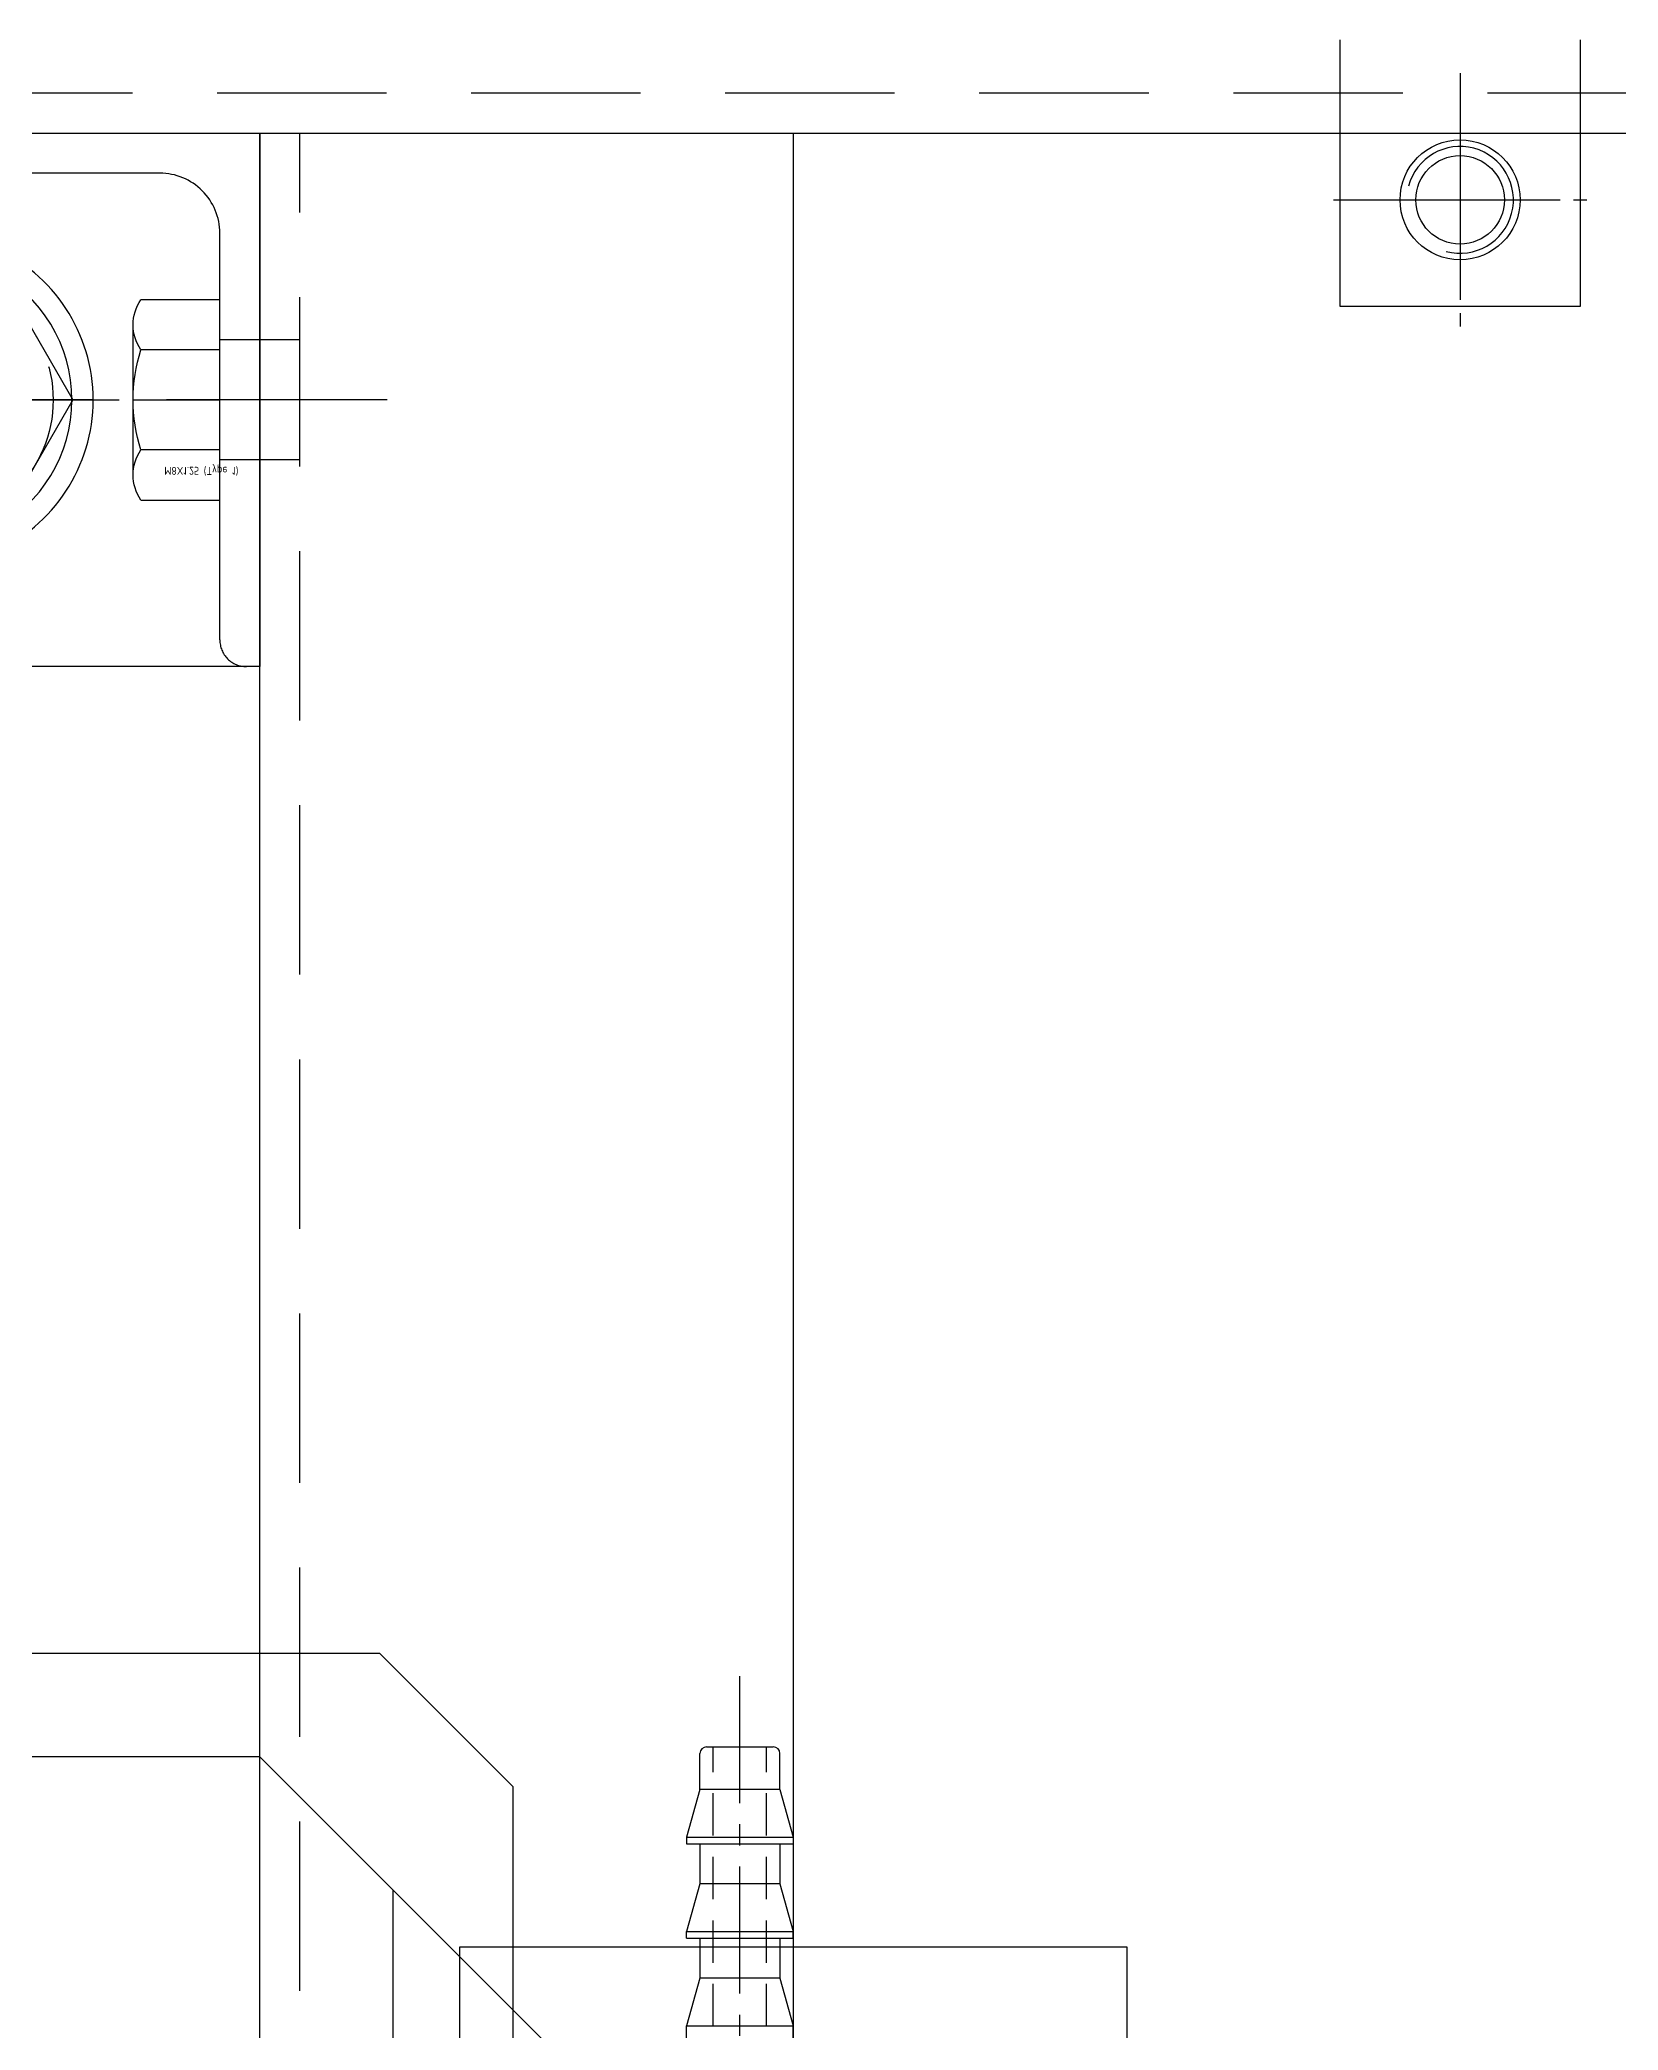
# Model space of a CAD drawing. Header units: millimetres. Extents: x 282 to 14566, y -4134 to 5341.
# Drawn here: x 8674.7 to 8793, y 1901.1 to 2050.3 of the extents above; entities that cross this region are included whole.
import ezdxf
from ezdxf.enums import TextEntityAlignment as Align

# ---------------------------------------------------------------- set-up
doc = ezdxf.new("R2010")
doc.units = ezdxf.units.MM
for name, pattern in [('CENTER', [50.8, 31.75, -6.35, 6.35, -6.35]), ('CENTER1', [10, 7, -1, 1, -1]), ('CENTER2', [28.575, 19.05, -3.175, 3.175, -3.175]), ('HIDDEN2', [4.7625, 3.175, -1.5875]), ('HIDDENX2', [19.05, 12.7, -6.35])]:
    doc.linetypes.add(name, pattern=pattern)
doc.layers.add('CENTER', color=1, linetype='CENTER')
doc.layers.add('THIN', color=3, linetype='Continuous')
doc.styles.get("Standard").update_dxf_attribs({"font": 'ISOCP.SHX', "bigfont": 'WHGTXT.SHX'})

# ---------------------------------------------------------------- blocks, each defined once
blk = doc.blocks.new('A$C6FBE51B6')
at = {"color": 1}
blk.add_lwpolyline([(-219, -48.5), (-51, -48.5, 0.414214), (-33, -30.5), (-33, 30.5, 0.414214), (-51, 48.5), (-219, 48.5, 0.414214), (-237, 30.5), (-237, 22, -0.414214), (-247, 12), (-285, 12), (-285, 59.25), (-282, 59.25), (-260, 81.25), (-10, 81.25), (0, 71.25), (0, -71.25), (-10, -81.25), (-260, -81.25), (-282, -59.25), (-285, -59.25), (-285, -12), (-247, -12, -0.414214), (-237, -22), (-237, -30.5, 0.414214)], format="xyb", close=True, dxfattribs=at)
blk = doc.blocks.new('A$C39391581')
blk.add_blockref('A$C6FBE51B6', (135, 0))
blk = doc.blocks.new('A$C02164809')
at = {"color": 3}
blk.add_lwpolyline([(-134, 89), (134, 89), (144, 79), (144, -79), (134, -89), (-134, -89), (-144, -79), (-144, 79)], close=True, dxfattribs=at)
blk = doc.blocks.new('A$C41625270')
at = {"xscale": -1}
for name in ['A$C02164809', 'A$C39391581']:
    blk.add_blockref(name, (0, 0), dxfattribs=at)
blk = doc.blocks.new('A$C61571F4E')
at = {"color": 1, "linetype": 'CENTER2', "ltscale": 0.5}
blk.add_line((0, -18.08), (0, 35.12), dxfattribs=at)
for p, q in [((-3, 25.79), (-3, 28.5)), ((-2.5, 29), (2.5, 29)), ((3, 25.79), (3, 28.5)), ((-3, 25.79, 0), (-4, 22.23, 0)), ((2.99, 25.79), (-3.01, 25.79)), ((3, 25.8), (4, 22.23, 0)), ((-4, 22.23, 0), (-4, 21.73, 0)), ((-4, 22.23, 0), (4, 22.23, 0)), ((-4, 21.73, 0), (4, 21.73, 0)), ((-3, 21.73), (-3, 18.73)), ((3, 21.73), (3, 18.73)), ((4, 22.23, 0), (4, 21.73, 0)), ((-3, 18.73), (-4, 15.15, 0)), ((3, 18.73), (-3, 18.73)), ((3, 18.73), (4, 15.15, 0)), ((-4, 15.15, 0), (4, 15.15, 0)), ((-4, 14.65, 0), (-4, 15.15, 0)), ((4, 14.65, 0), (4, 15.15, 0)), ((-4, 14.65, 0), (4, 14.65, 0)), ((-4, 14.65, 0), (4, 14.65, 0)), ((-3, 14.65), (-3, 11.65)), ((3, 14.65), (3, 11.65)), ((-3, 11.65), (-4, 8.08, 0)), ((3, 11.65), (-3, 11.65)), ((3, 11.65), (4, 8.08, 0)), ((-4, 8.08, 0), (4, 8.08, 0)), ((-4, 5, 0), (-4, 8.08, 0)), ((4, 5, 0), (4, 8.08, 0)), ((-3.47, 0), (-3.47, 5)), ((3.46, 0), (3.46, 5)), ((-4.4, -9.78), (-4.9, 0)), ((-4.9, 0), (4.9, 0)), ((4.9, 0), (4.4, -9.78)), ((-4.4, -9.78), (-3.56, -11)), ((4.4, -9.78), (-4.4, -9.78)), ((3.6, -11), (4.4, -9.78)), ((-3.56, -11), (3.6, -11))]:
    blk.add_line(p, q)
at = {"color": 2, "linetype": 'HIDDEN2'}
for p, q in [((-2, -11), (-2, 29)), ((2, -11), (2, 29))]:
    blk.add_line(p, q, dxfattribs=at)
at = {"color": 3}
for p, q in [((-4.9, 0), (-4.03, -1)), ((4.03, -1), (4.9, 0)), ((-4.86, -1), (4.86, -1)), ((-3.56, -11), (-4.03, -1)), ((4.03, -1), (3.6, -11))]:
    blk.add_line(p, q, dxfattribs=at)
blk.add_lwpolyline([(-6.93, 5), (6.93, 5), (6.93, 0), (-6.93, 0)], close=True)
for centre, start, end in [((-2.5, 28.5), 90, 180), ((2.5, 28.5), 0, 90)]:
    blk.add_arc(centre, 0.5, start, end)
blk = doc.blocks.new('A$C5F6A19AC')
at = {"color": 2}
blk.add_lwpolyline([(140, 67), (190, 67), (190, -67), (140, -67)], close=True, dxfattribs=at)
at = {"rotation": 180}
blk.add_blockref('A$C41625270', (0, 0), dxfattribs=at)
for name, p in [('A$C41625270', (0, 0)), ('A$C61571F4E', (161, 53))]:
    blk.add_blockref(name, p)
blk = doc.blocks.new('A$C065017E1')
at = {"ltscale": 10}
blk.add_circle((-110, 488), 3.32, dxfattribs=at)
at = {"layer": 'CENTER', "ltscale": 10}
for p, q in [((-110, 493.69), (-110, 482.31)), ((-115.69, 488), (-104.31, 488))]:
    blk.add_line(p, q, dxfattribs=at)
at = {"layer": 'THIN', "ltscale": 10}
blk.add_arc((-110, 488), 4, 255, 165, dxfattribs=at)
blk = doc.blocks.new('A$C0EF939BE')
blk.add_lwpolyline([(-20, 5), (20, 5, -1), (20, -5), (-20, -5, -1)], format="xyb", close=True)
for radius, start, end in [(12.5, 23.5782, 156.4218), (10.91, 27.2772, 152.7228), (12.5, 203.5782, 336.4218), (10.91, 207.2772, 332.7228)]:
    blk.add_arc((0, 0), radius, start, end)
at = {"layer": 'CENTER'}
for p, q in [((0, 12.5), (0, -12.5)), ((-25, 0), (25, 0))]:
    blk.add_line(p, q, dxfattribs=at)
blk = doc.blocks.new('A$C52180AF6')
at = {"color": 2, "linetype": 'HIDDENX2'}
for p, q in [((6.5, -5.63), (6.5, 5.63)), ((0, 3.75), (5.92, 3.75)), ((0, -3.75), (5.92, -3.75))]:
    blk.add_line(p, q, dxfattribs=at)
blk.add_lwpolyline([(0, -7.51), (0, 7.51), (5.92, 7.51, -0.309401), (5.92, 3.75, -0.154701), (5.92, -3.75, -0.309401), (5.92, -7.51)], format="xyb", close=True, dxfattribs=at)
at = {"layer": 'CENTER'}
blk.add_line((6.5, 0), (0, 0), dxfattribs=at)
at = {"color": 2, "linetype": 'HIDDENX2'}
blk.add_text('M8X1.25 (Type 1)', height=0.6, rotation=180, dxfattribs=at).set_placement((4.16, -5.32), align=Align.MIDDLE_LEFT)
blk = doc.blocks.new('A$C44CD3016')
at = {"color": 2, "linetype": 'HIDDEN2'}
for p, q in [((100, 4.5), (97, 4.5)), ((100, -4.5), (97, -4.5))]:
    blk.add_line(p, q, dxfattribs=at)
at = {"color": 250, "linetype": 'CENTER1'}
blk.add_line((66.16, 0), (83.84, 0), dxfattribs=at)
at = {"color": 1, "linetype": 'CENTER1'}
blk.add_line((104, 0), (93, 0), dxfattribs=at)
at = {"color": 4}
blk.add_lwpolyline([(100, -20), (-150, -20), (-150, 20), (100, 20)], close=True, dxfattribs=at)
at = {"color": 2, "linetype": 'HIDDENX2'}
blk.add_lwpolyline([(100, 20), (100, -20), (99, -20, -0.414214), (97, -18), (97, 12.5, 0.414214), (92.5, 17), (62, 17, -0.414214), (60, 19), (60, 20)], format="xyb", close=True, dxfattribs=at)
blk.add_lwpolyline([(80.48, -9.5), (69.52, -9.5), (64.03, 0), (69.52, 9.5), (80.48, 9.5), (85.97, 0), (80.48, -9.5)], dxfattribs=at)
blk.add_circle((75, 0), 9.5, dxfattribs=at)
at = {"rotation": 270}
blk.add_blockref('A$C0EF939BE', (75, 0), dxfattribs=at)
at = {"xscale": -1}
blk.add_blockref('A$C52180AF6', (97, 0), dxfattribs=at)
blk = doc.blocks.new('A$C08473D62')
at = {"color": 2, "linetype": 'HIDDENX2'}
blk.add_line((3, -386), (3, 20), dxfattribs=at)
at = {"color": 2, "linetype": 'HIDDEN2'}
for p, q in [((3, 4.5), (0, 4.5)), ((3, -4.5), (0, -4.5))]:
    blk.add_line(p, q, dxfattribs=at)
at = {"color": 1, "linetype": 'CENTER1'}
blk.add_line((9.54, 0), (-6.54, 0), dxfattribs=at)
at = {"color": 3}
blk.add_lwpolyline([(40, 20), (40, -386), (0, -386), (0, 20)], close=True, dxfattribs=at)
blk = doc.blocks.new('A$C5C183642')
at = {"color": 2, "linetype": 'HIDDENX2'}
blk.add_line((20, -3), (-630, -3), dxfattribs=at)
at = {"color": 3}
blk.add_lwpolyline([(20, -40), (-630, -40), (-630, 0), (20, 0)], close=True, dxfattribs=at)
blk = doc.blocks.new('A$C664E0AA2')
at = {"color": 1, "linetype": 'CENTER'}
blk.add_line((-204.44, -97), (-175.56, -97), dxfattribs=at)
blk = doc.blocks.new('A$C13B9252F')
for p, q in [((441, -8), (441, 12)), ((459, 12), (459, -8)), ((459, -8), (441, -8))]:
    blk.add_line(p, q)
at = {"color": 1, "linetype": 'CENTER1'}
for p, q in [((450, 9.5), (450, -9.5)), ((440.5, 0), (459.5, 0))]:
    blk.add_line(p, q, dxfattribs=at)
blk.add_circle((450, 0), 4.5)

msp = doc.modelspace()

# ---------------------------------------------------------------- block references
for name, p in [('A$C664E0AA2', (8856.162, 2120.349)), ('A$C065017E1', (8891.162, 1550.349)), ('A$C13B9252F', (8331.162, 2038.349)), ('A$C44CD3016', (8591.162, 2023.349)), ('A$C08473D62', (8691.162, 2023.349)), ('A$C5F6A19AC', (8566.162, 1840.349))]:
    msp.add_blockref(name, p)
at = {"xscale": -1, "rotation": 180}
msp.add_blockref('A$C5C183642', (8871.162, 2043.349), dxfattribs=at)

doc.saveas('drawing.dxf')
